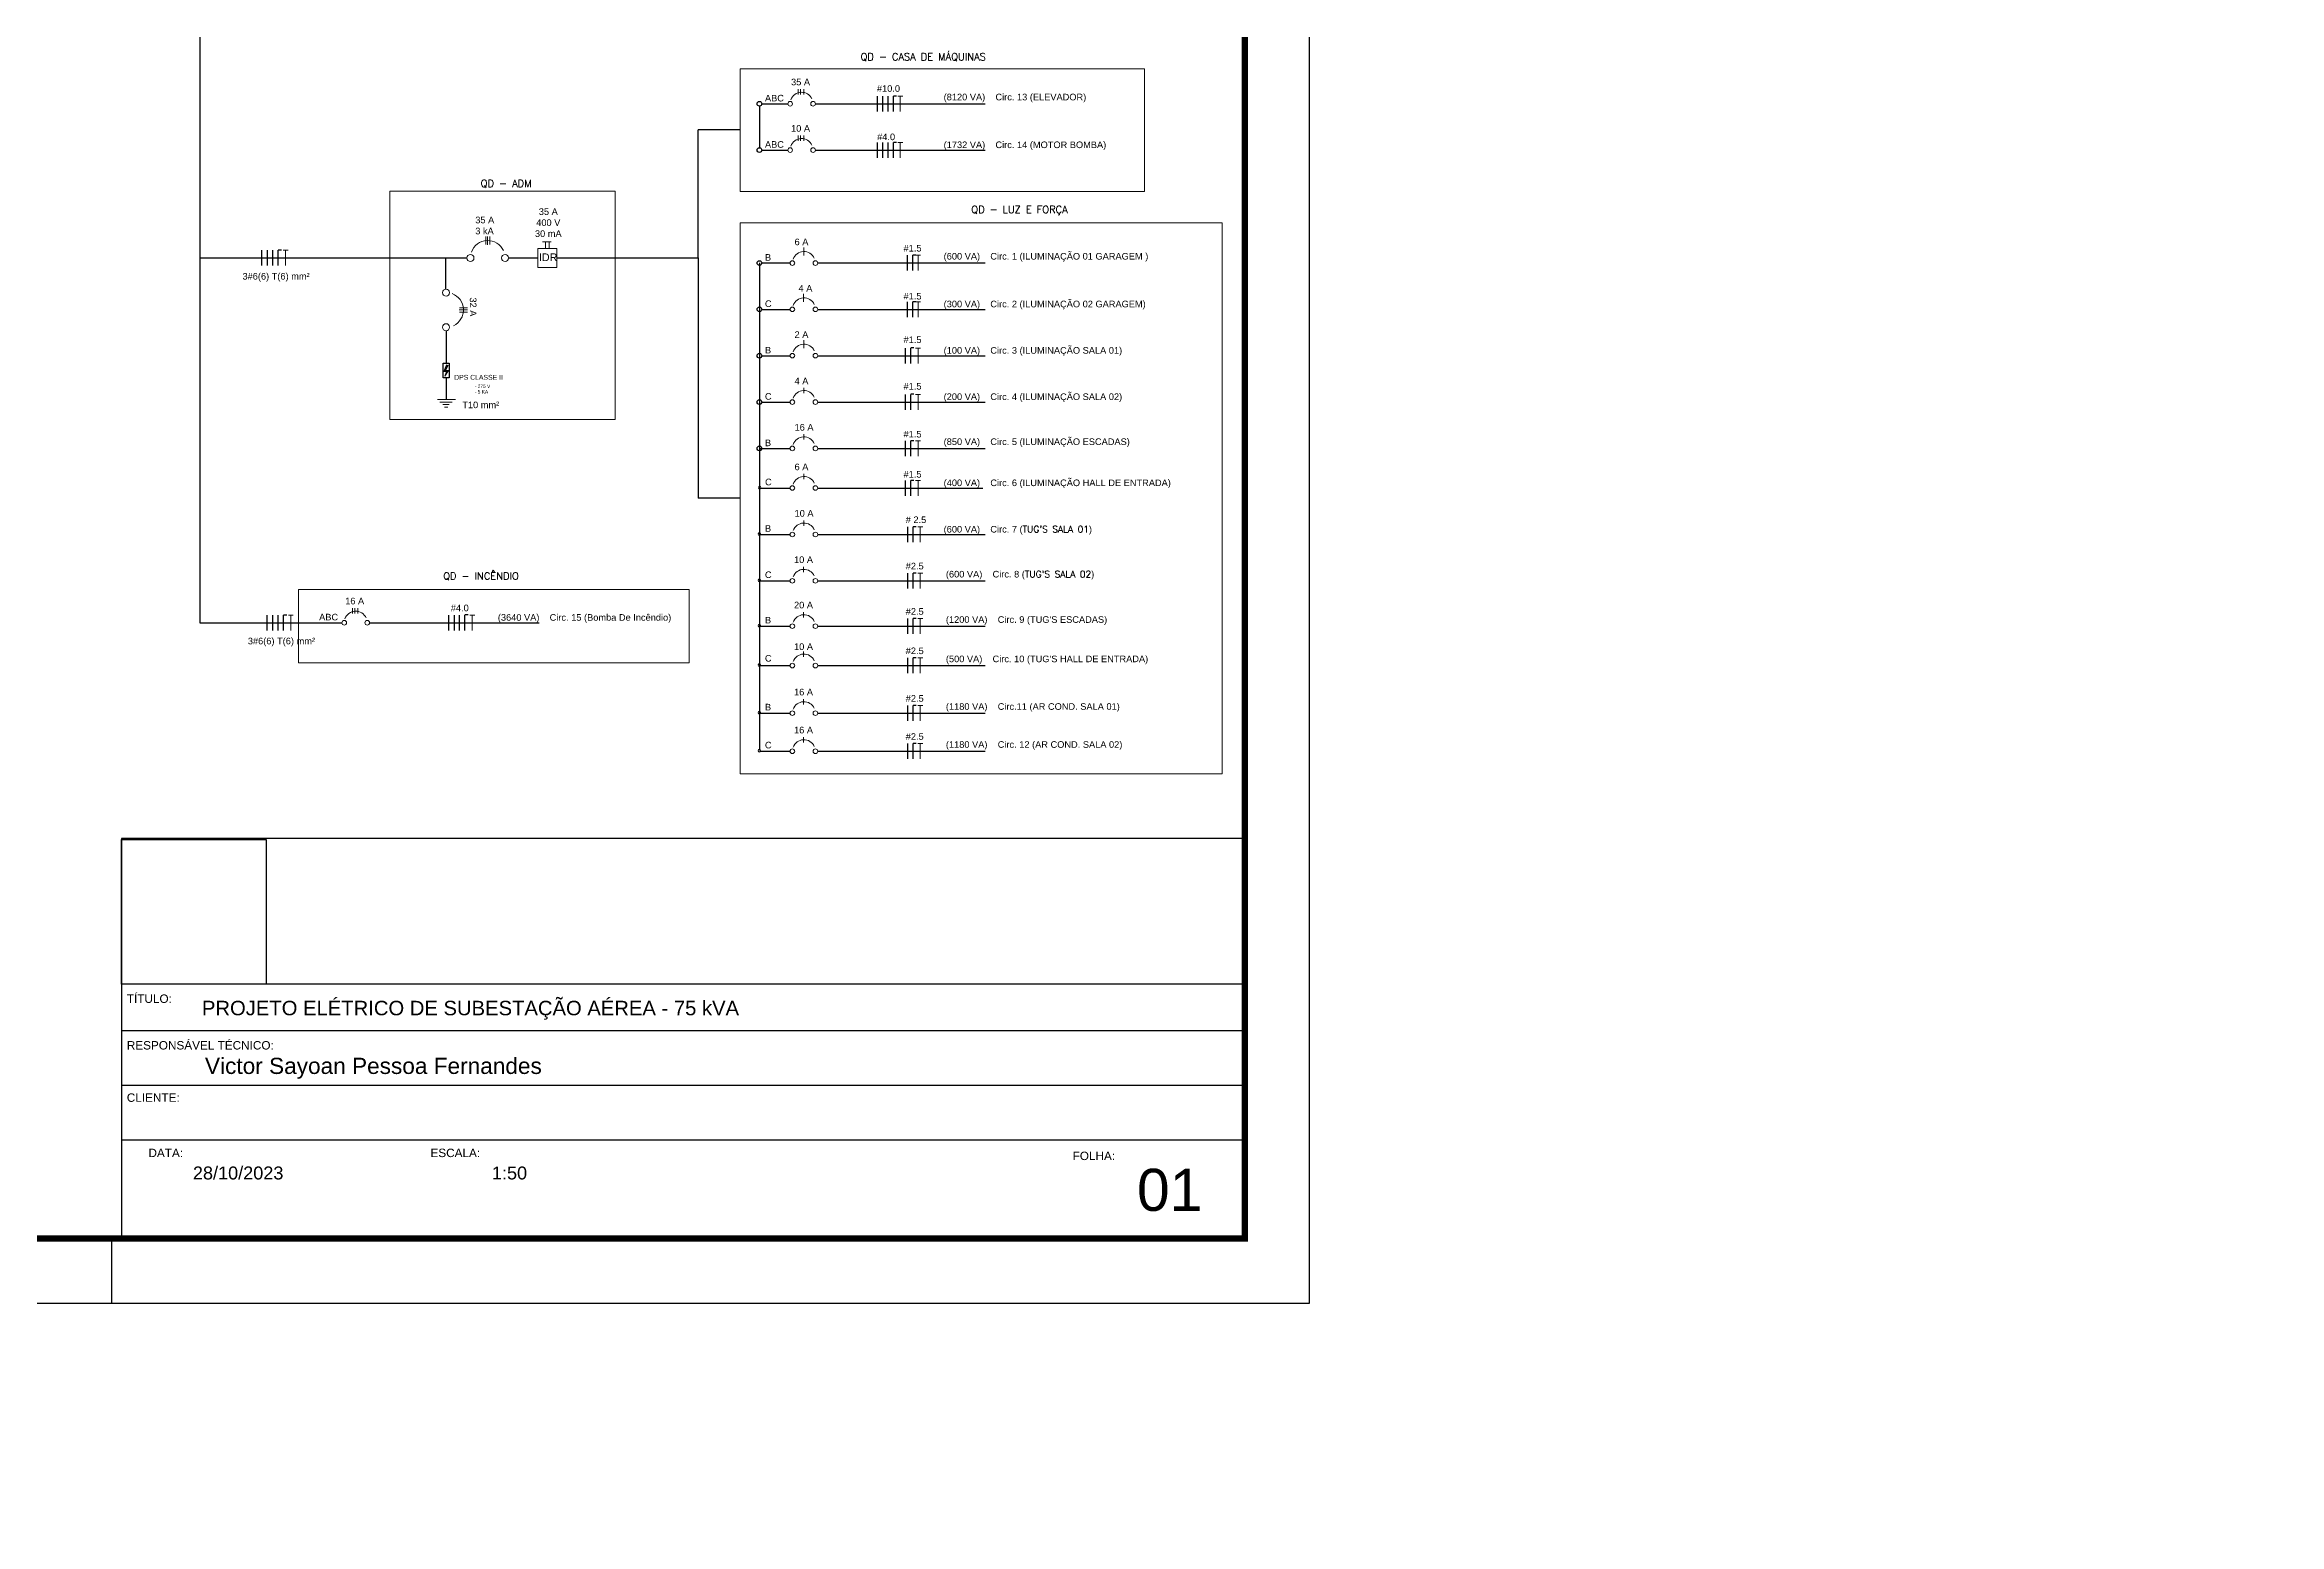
# Model space of a CAD drawing. Header units: metres. Extents: x 3162.2 to 3239.3, y 1435.1 to 1475.8.
# Drawn here: x 3208.42 to 3239.29, y 1435.13 to 1455.58 of the extents above; entities that cross this region are included whole.
import ezdxf

# ---------------------------------------------------------------- set-up
doc = ezdxf.new("R2010")
doc.units = ezdxf.units.M
for name, color, linetype in [('ARQ-FOLHA', 7, 'Continuous'), ('ARQUITETURA', 9, 'Continuous'), ('DIAGRAMA', 7, 'Continuous'), ('PDF3_0', 7, 'Continuous'), ('PDF3_COTA', 7, 'Continuous'), ('PDF3_DI-Barramento', 6, 'Continuous'), ('PDF3_DI-Disjuntor', 7, 'Continuous'), ('PDF3_DI-Textos do diagrama', 7, 'Continuous'), ('PDF3_DIAGRAMA', 7, 'Continuous'), ('PDF3_eletrodutos', 3, 'Continuous'), ('PDF3_Layout', 1, 'Continuous'), ('PDF3_Text', 7, 'Continuous')]:
    doc.layers.add(name, color=color, linetype=linetype)
for name, color, linetype, true_color in [('PDF2_Solid Fills', 7, 'Continuous', 0x636466), ('PDF6_Solid Fills', 7, 'Continuous', 0x00a5dd), ('PDF_Solid Fills', 7, 'Continuous', 0x636466)]:
    doc.layers.add(name, color=color, linetype=linetype, true_color=true_color)
doc.layers.add('TOMADAS', color=20, linetype='Continuous', lineweight=13)
doc.styles.add('arial', font='arial.ttf')
doc.styles.add('PDF Arial', font='arial.ttf')
doc.styles.add('ROMANS', font='romans.shx', dxfattribs={"height": 0.2})
picture_1 = doc.add_image_def('image1.png', size_in_pixel=(500, 500))

# ---------------------------------------------------------------- blocks, each defined once
blk = doc.blocks.new('FOLHA A2')
at = {"layer": 'ARQ-FOLHA'}
for p, q in [((594, -420), (594, 0)), ((409, -420), (409, -410)), ((0, -420), (594, -420))]:
    blk.add_line(p, q, dxfattribs=at)
at = {"layer": 'ARQ-FOLHA', "const_width": 1}
blk.add_lwpolyline([(25, -410), (584, -410), (584, -10), (25, -10), (25, -410)], dxfattribs=at)

msp = doc.modelspace()

# ---------------------------------------------------------------- hatches: boundary and pattern name
at = {"layer": 'PDF2_Solid Fills', "true_color": 0x00a5dd, "transparency": 33554559}
h = msp.add_hatch(color=142, dxfattribs=at)
h.paths.add_polyline_path([(3235.812, 1445.626), (3235.723, 1445.626), (3235.812, 1445.626)], flags=0)
h.paths.add_polyline_path([(3235.812, 1445.626), (3235.723, 1445.626), (3235.812, 1445.626)], flags=0)
h.paths.add_polyline_path([(3235.812, 1445.626), (3235.723, 1445.626), (3235.812, 1445.626)], flags=0)
at = {"layer": 'PDF6_Solid Fills', "transparency": 33554559}
h = msp.add_hatch(color=256, dxfattribs=at)
h.paths.add_polyline_path([(3238.045, 1445.41), (3237.956, 1445.41), (3238.045, 1445.41)], flags=0)
h.paths.add_polyline_path([(3238.045, 1445.41), (3237.956, 1445.41), (3238.045, 1445.41)], flags=0)
h.paths.add_polyline_path([(3238.045, 1445.41), (3237.956, 1445.41), (3238.045, 1445.41)], flags=0)
at = {"layer": 'PDF_Solid Fills', "true_color": 0x00a5dd, "transparency": 33554559}
h = msp.add_hatch(color=142, dxfattribs=at)
h.paths.add_polyline_path([(3239.291, 1435.131), (3239.114, 1435.131), (3239.291, 1435.131)], flags=0)
h.paths.add_polyline_path([(3239.291, 1435.131), (3239.114, 1435.131), (3239.291, 1435.131)], flags=0)
h.paths.add_polyline_path([(3239.291, 1435.131), (3239.114, 1435.131), (3239.291, 1435.131)], flags=0)

# ---------------------------------------------------------------- linework, layer by layer
for p, q in [((3217.448, 1452.632), (3217.448, 1454.401)), ((3218.027, 1454.401), (3217.448, 1454.401)), ((3214.828, 1452.632), (3215.232, 1452.632)), ((3215.496, 1452.632), (3217.448, 1452.632)), ((3217.448, 1452.632), (3217.448, 1449.311)), ((3213.965, 1451.627), (3213.965, 1451.177)), ((3218.027, 1449.311), (3217.448, 1449.311)), ((3210.564, 1447.591), (3212.526, 1447.591))]:
    msp.add_line(p, q)
at = {"layer": 'ARQ-FOLHA'}
for p, q in [((3224.998, 1444.608), (3209.479, 1444.608)), ((3209.479, 1444.608), (3209.479, 1439.08)), ((3224.998, 1442.596), (3209.479, 1442.596)), ((3224.998, 1441.952), (3209.479, 1441.952)), ((3224.998, 1441.196), (3209.479, 1441.196)), ((3224.998, 1440.441), (3209.479, 1440.441))]:
    msp.add_line(p, q, dxfattribs=at)
at = {"layer": 'DIAGRAMA', "linetype": 'ByBlock'}
msp.add_line((3210.564, 1465.787), (3210.564, 1447.591), dxfattribs=at)
at = {"layer": 'DIAGRAMA'}
msp.add_line((3210.564, 1452.632), (3214.253, 1452.632), dxfattribs=at)
at = {"layer": 'PDF3_0', "color": 5, "lineweight": 25}
for p, q in [((3220.186, 1454.869), (3220.144, 1454.869)), ((3220.144, 1454.658), (3220.144, 1454.869)), ((3220.186, 1454.229), (3220.144, 1454.229)), ((3220.144, 1454.017), (3220.144, 1454.229)), ((3211.689, 1452.738), (3211.646, 1452.738)), ((3211.646, 1452.526), (3211.646, 1452.738)), ((3220.454, 1452.669), (3220.412, 1452.669)), ((3220.412, 1452.457), (3220.412, 1452.669)), ((3220.454, 1452.028), (3220.412, 1452.028)), ((3220.412, 1451.816), (3220.412, 1452.028)), ((3220.428, 1451.388), (3220.386, 1451.388)), ((3220.386, 1451.175), (3220.386, 1451.387)), ((3220.428, 1450.748), (3220.386, 1450.748)), ((3220.386, 1450.535), (3220.386, 1450.747)), ((3220.428, 1450.107), (3220.386, 1450.107)), ((3220.386, 1449.894), (3220.386, 1450.106)), ((3220.428, 1449.558), (3220.386, 1449.558)), ((3220.386, 1449.345), (3220.386, 1449.557)), ((3220.458, 1448.917), (3220.416, 1448.917)), ((3220.416, 1448.704), (3220.416, 1448.916)), ((3220.458, 1448.277), (3220.416, 1448.277)), ((3220.416, 1448.064), (3220.416, 1448.275)), ((3211.763, 1447.697), (3211.72, 1447.697)), ((3211.72, 1447.485), (3211.72, 1447.697)), ((3214.269, 1447.698), (3214.226, 1447.698)), ((3214.226, 1447.485), (3214.226, 1447.697)), ((3220.458, 1447.65), (3220.416, 1447.65)), ((3220.416, 1447.437), (3220.416, 1447.649)), ((3220.458, 1447.106), (3220.416, 1447.106)), ((3220.416, 1446.893), (3220.416, 1447.105)), ((3220.458, 1446.448), (3220.416, 1446.448)), ((3220.416, 1446.235), (3220.416, 1446.447)), ((3220.458, 1445.922), (3220.416, 1445.922)), ((3220.416, 1445.709), (3220.416, 1445.921))]:
    msp.add_line(p, q, dxfattribs=at)
at = {"layer": 'PDF3_COTA', "lineweight": 25}
for p, q in [((3218.326, 1454.763), (3218.686, 1454.763)), ((3219.067, 1454.763), (3221.413, 1454.763)), ((3218.326, 1454.123), (3218.686, 1454.123)), ((3219.067, 1454.123), (3221.413, 1454.123)), ((3218.326, 1452.563), (3218.718, 1452.563)), ((3219.099, 1452.563), (3221.413, 1452.563)), ((3218.326, 1451.922), (3218.718, 1451.922)), ((3219.099, 1451.922), (3221.413, 1451.922)), ((3218.326, 1451.281), (3218.718, 1451.281)), ((3219.099, 1451.281), (3221.413, 1451.281)), ((3218.326, 1450.641), (3218.718, 1450.641)), ((3219.099, 1450.641), (3221.413, 1450.641)), ((3218.31, 1450), (3218.718, 1450)), ((3219.099, 1450), (3221.413, 1450)), ((3218.294, 1449.451), (3218.718, 1449.452)), ((3219.099, 1449.451), (3221.382, 1449.451)), ((3218.308, 1448.81), (3218.718, 1448.81)), ((3219.099, 1448.81), (3221.413, 1448.81)), ((3218.308, 1448.17), (3218.718, 1448.17)), ((3219.099, 1448.17), (3221.413, 1448.17)), ((3212.908, 1447.591), (3215.253, 1447.591)), ((3218.308, 1447.543), (3218.718, 1447.543)), ((3219.099, 1447.543), (3221.413, 1447.543)), ((3218.308, 1446.999), (3218.718, 1446.999)), ((3219.099, 1446.999), (3221.413, 1446.999)), ((3218.308, 1446.341), (3218.718, 1446.341)), ((3219.099, 1446.341), (3221.413, 1446.341)), ((3218.308, 1445.815), (3218.718, 1445.815)), ((3219.099, 1445.815), (3221.413, 1445.815))]:
    msp.add_line(p, q, dxfattribs=at)
for points in [[(3213.963, 1452.202), (3213.963, 1452.632)], [(3213.965, 1450.975), (3213.965, 1450.675)]]:
    msp.add_lwpolyline(points, dxfattribs=at)
for points in [[(3218.312, 1449.458, 1), (3218.28, 1449.458, 1)], [(3218.31, 1448.817, 1), (3218.278, 1448.817, 1)], [(3218.31, 1448.176, 1), (3218.278, 1448.176, 1)], [(3218.31, 1447.55, 1), (3218.278, 1447.55, 1)], [(3218.31, 1447.006, 1), (3218.278, 1447.006, 1)], [(3218.31, 1446.348, 1), (3218.278, 1446.348, 1)], [(3218.31, 1445.822, 1), (3218.278, 1445.822, 1)]]:
    msp.add_lwpolyline(points, format="xyb", close=True, dxfattribs=at)
for centre in [(3218.294, 1454.763), (3218.294, 1454.123), (3218.294, 1452.563), (3218.294, 1451.922), (3218.294, 1451.281), (3218.294, 1450.641), (3218.294, 1450)]:
    msp.add_circle(centre, 0.0318, dxfattribs=at)
at = {"layer": 'PDF3_DI-Barramento'}
msp.add_line((3218.294, 1454.732), (3218.294, 1454.155), dxfattribs=at)
at = {"layer": 'PDF3_DI-Barramento', "lineweight": 30}
msp.add_line((3218.294, 1452.563), (3218.294, 1445.838), dxfattribs=at)
at = {"layer": 'PDF3_DI-Disjuntor', "color": 1, "lineweight": 30}
msp.add_lwpolyline([(3213.924, 1451.177), (3214.007, 1451.177), (3214.007, 1450.975), (3213.924, 1450.975)], close=True, dxfattribs=at)
at = {"layer": 'PDF3_DI-Disjuntor', "transparency": 33554559}
for points in [[(3213.937, 1451.078), (3213.987, 1451.062), (3213.932, 1451.062)], [(3213.965, 1451.144), (3213.959, 1451.078), (3213.937, 1451.078)], [(3213.997, 1451.078), (3213.937, 1451.078), (3213.987, 1451.062)], [(3213.969, 1451.062), (3213.987, 1451.062), (3213.947, 1450.997)], [(3213.993, 1451.144), (3213.965, 1451.144), (3213.959, 1451.078)], [(3213.969, 1451.155), (3213.993, 1451.144), (3213.965, 1451.144)]]:
    msp.add_solid(points, dxfattribs=at)
at = {"layer": 'PDF3_DI-Textos do diagrama', "lineweight": 20}
msp.add_lwpolyline([(3213.993, 1451.144), (3213.959, 1451.078), (3213.997, 1451.078), (3213.947, 1450.997), (3213.969, 1451.062), (3213.932, 1451.062), (3213.969, 1451.155)], close=True, dxfattribs=at)
at = {"layer": 'PDF3_DIAGRAMA', "color": 1, "lineweight": 5}
for p, q in [((3218.829, 1454.89), (3218.829, 1454.964)), ((3218.863, 1454.89), (3218.863, 1454.964)), ((3218.906, 1454.893), (3218.906, 1454.967)), ((3218.829, 1454.25), (3218.829, 1454.324)), ((3218.863, 1454.25), (3218.863, 1454.324)), ((3218.906, 1454.252), (3218.906, 1454.326)), ((3215.298, 1452.857), (3215.417, 1452.857)), ((3215.338, 1452.764), (3215.338, 1452.857)), ((3215.391, 1452.764), (3215.391, 1452.857)), ((3215.232, 1452.764), (3215.232, 1452.499)), ((3215.496, 1452.764), (3215.232, 1452.764)), ((3215.496, 1452.764), (3215.496, 1452.499)), ((3215.496, 1452.499), (3215.232, 1452.499)), ((3218.908, 1450.762), (3218.908, 1450.837)), ((3218.908, 1450.122), (3218.908, 1450.196)), ((3218.908, 1449.574), (3218.908, 1449.649)), ((3218.908, 1448.932), (3218.908, 1449.006)), ((3218.901, 1448.291), (3218.901, 1448.365)), ((3212.67, 1447.718), (3212.67, 1447.792)), ((3212.703, 1447.718), (3212.703, 1447.792)), ((3212.746, 1447.72), (3212.746, 1447.794)), ((3218.901, 1447.664), (3218.901, 1447.739)), ((3218.901, 1447.121), (3218.901, 1447.195)), ((3218.901, 1446.462), (3218.901, 1446.536)), ((3218.901, 1445.937), (3218.901, 1446.011))]:
    msp.add_line(p, q, dxfattribs=at)
for points in [[(3214.514, 1452.817), (3214.514, 1452.928)], [(3214.539, 1452.814), (3214.539, 1452.928)], [(3214.57, 1452.817), (3214.57, 1452.928)], [(3218.908, 1452.664), (3218.908, 1452.778)], [(3214.147, 1451.916), (3214.261, 1451.916)], [(3214.15, 1451.941), (3214.261, 1451.941)], [(3218.901, 1452.024), (3218.901, 1452.138)], [(3214.15, 1451.885), (3214.261, 1451.885)], [(3218.908, 1451.384), (3218.908, 1451.498)]]:
    msp.add_lwpolyline(points, dxfattribs=at)
for centre, radius in [((3218.718, 1454.763), 0.0318), ((3219.035, 1454.763), 0.0318), ((3218.718, 1454.123), 0.0318), ((3219.035, 1454.123), 0.0318), ((3214.302, 1452.632), 0.0486), ((3214.78, 1452.632), 0.0486), ((3218.749, 1452.562), 0.0318), ((3219.067, 1452.562), 0.0318), ((3213.965, 1452.153), 0.0486), ((3218.749, 1451.922), 0.0318), ((3219.067, 1451.922), 0.0318), ((3213.965, 1451.675), 0.0486), ((3218.749, 1451.282), 0.0318), ((3219.067, 1451.282), 0.0318), ((3218.749, 1450.641), 0.0318), ((3219.067, 1450.641), 0.0318), ((3218.749, 1450), 0.0318), ((3219.067, 1450), 0.0318), ((3218.749, 1449.453), 0.0318), ((3219.067, 1449.453), 0.0318), ((3218.749, 1448.81), 0.0318), ((3219.067, 1448.81), 0.0318), ((3218.749, 1448.17), 0.0318), ((3219.067, 1448.17), 0.0318), ((3212.558, 1447.591), 0.0318), ((3212.876, 1447.591), 0.0318), ((3218.749, 1447.543), 0.0318), ((3219.067, 1447.543), 0.0318), ((3218.749, 1446.999), 0.0318), ((3219.067, 1446.999), 0.0318), ((3218.749, 1446.341), 0.0318), ((3219.067, 1446.341), 0.0318), ((3218.749, 1445.815), 0.0318), ((3219.067, 1445.815), 0.0318)]:
    msp.add_circle(centre, radius, dxfattribs=at)
for centre, radius, start, end in [((3218.876, 1454.763), 0.159, 25, 160), ((3218.876, 1454.123), 0.159, 25, 160), ((3214.541, 1452.632), 0.24, 25.0003, 159.9985), ((3218.908, 1452.562), 0.159, 25, 160), ((3213.965, 1451.914), 0.24, 295.0003, 69.9985), ((3218.908, 1451.922), 0.159, 25, 160), ((3218.908, 1451.282), 0.159, 25, 160), ((3218.908, 1450.641), 0.159, 25, 160), ((3218.908, 1450), 0.159, 25, 160), ((3218.908, 1449.453), 0.159, 25, 160), ((3218.908, 1448.81), 0.159, 25, 160), ((3218.908, 1448.17), 0.159, 25, 160), ((3212.717, 1447.591), 0.159, 25, 160), ((3218.908, 1447.543), 0.159, 25, 160), ((3218.908, 1446.999), 0.159, 25, 160), ((3218.908, 1446.341), 0.159, 25, 160), ((3218.908, 1445.815), 0.159, 25, 160)]:
    msp.add_arc(centre, radius, start, end, dxfattribs=at)
at = {"layer": 'PDF3_eletrodutos', "lineweight": 9}
for p, q in [((3220.206, 1454.869), (3220.274, 1454.869)), ((3220.24, 1454.658), (3220.24, 1454.869)), ((3220.206, 1454.229), (3220.274, 1454.229)), ((3220.24, 1454.017), (3220.24, 1454.229)), ((3211.713, 1452.738), (3211.781, 1452.738)), ((3211.747, 1452.526), (3211.747, 1452.738)), ((3220.452, 1452.669), (3220.52, 1452.669)), ((3220.486, 1452.457), (3220.486, 1452.669)), ((3220.452, 1452.028), (3220.52, 1452.028)), ((3220.486, 1451.816), (3220.486, 1452.028)), ((3220.452, 1451.387), (3220.52, 1451.387)), ((3220.486, 1451.175), (3220.486, 1451.387)), ((3220.452, 1450.747), (3220.52, 1450.747)), ((3220.486, 1450.535), (3220.486, 1450.747)), ((3220.452, 1450.106), (3220.52, 1450.106)), ((3220.486, 1449.894), (3220.486, 1450.106)), ((3220.452, 1449.557), (3220.52, 1449.557)), ((3220.486, 1449.345), (3220.486, 1449.557)), ((3220.482, 1448.916), (3220.55, 1448.916)), ((3220.516, 1448.704), (3220.516, 1448.916)), ((3220.482, 1448.275), (3220.55, 1448.275)), ((3220.516, 1448.064), (3220.516, 1448.275)), ((3211.787, 1447.697), (3211.854, 1447.697)), ((3211.82, 1447.485), (3211.82, 1447.697)), ((3214.293, 1447.697), (3214.36, 1447.697)), ((3214.327, 1447.485), (3214.327, 1447.697)), ((3220.482, 1447.649), (3220.55, 1447.649)), ((3220.516, 1447.437), (3220.516, 1447.649)), ((3220.482, 1447.105), (3220.55, 1447.105)), ((3220.516, 1446.893), (3220.516, 1447.105)), ((3220.482, 1446.447), (3220.55, 1446.447)), ((3220.516, 1446.235), (3220.516, 1446.447)), ((3220.482, 1445.921), (3220.55, 1445.921)), ((3220.516, 1445.709), (3220.516, 1445.921))]:
    msp.add_line(p, q, dxfattribs=at)
for points in [[(3213.848, 1450.675), (3214.094, 1450.675)], [(3213.88, 1450.641), (3214.051, 1450.641)], [(3213.922, 1450.608), (3214.009, 1450.608)], [(3213.943, 1450.572), (3213.987, 1450.572)]]:
    msp.add_lwpolyline(points, dxfattribs=at)
at = {"layer": 'PDF3_Layout', "lineweight": 25}
for p, q in [((3219.923, 1454.658), (3219.923, 1454.869)), ((3219.999, 1454.658), (3219.999, 1454.869)), ((3220.073, 1454.658), (3220.073, 1454.869)), ((3219.923, 1454.017), (3219.923, 1454.229)), ((3219.999, 1454.017), (3219.999, 1454.229)), ((3220.073, 1454.017), (3220.073, 1454.229)), ((3211.421, 1452.526), (3211.421, 1452.738)), ((3211.498, 1452.526), (3211.498, 1452.738)), ((3211.572, 1452.526), (3211.572, 1452.738)), ((3220.338, 1452.457), (3220.338, 1452.669)), ((3220.338, 1451.816), (3220.338, 1452.028)), ((3220.312, 1451.175), (3220.312, 1451.387)), ((3220.312, 1450.535), (3220.312, 1450.747)), ((3220.312, 1449.894), (3220.312, 1450.106)), ((3220.312, 1449.345), (3220.312, 1449.557)), ((3220.342, 1448.704), (3220.342, 1448.916)), ((3220.342, 1448.064), (3220.342, 1448.275)), ((3211.495, 1447.485), (3211.495, 1447.697)), ((3211.572, 1447.485), (3211.572, 1447.697)), ((3211.646, 1447.485), (3211.646, 1447.697)), ((3214.004, 1447.485), (3214.004, 1447.697)), ((3214.08, 1447.485), (3214.08, 1447.697)), ((3214.152, 1447.485), (3214.152, 1447.697)), ((3220.342, 1447.437), (3220.342, 1447.649)), ((3220.342, 1446.893), (3220.342, 1447.105)), ((3220.342, 1446.235), (3220.342, 1446.447)), ((3220.342, 1445.709), (3220.342, 1445.921))]:
    msp.add_line(p, q, dxfattribs=at)
at = {"layer": 'TOMADAS'}
for points in [[(3218.027, 1455.248), (3223.612, 1455.248), (3223.612, 1453.553), (3218.027, 1453.553)], [(3213.187, 1453.556), (3216.299, 1453.556), (3216.299, 1450.401), (3213.187, 1450.401)], [(3218.027, 1453.12), (3224.689, 1453.12), (3224.689, 1445.502), (3218.027, 1445.502)], [(3211.927, 1448.051), (3217.322, 1448.051), (3217.322, 1447.035), (3211.927, 1447.035)]]:
    msp.add_lwpolyline(points, close=True, dxfattribs=at)

# ---------------------------------------------------------------- block references
at = {"layer": 'ARQ-FOLHA', "xscale": 0.08944633452801547, "yscale": 0.08944633452801547, "zscale": 0.08944633452801547}
msp.add_blockref('FOLHA A2', (3172.762, 1475.753), dxfattribs=at)

# ---------------------------------------------------------------- texts
at = {"char_height": 0.1, "style": 'ROMANS'}
for s, width, insert, attachment_point in [('QD - CASA DE MÁQUINAS', 2.11915, (3219.691, 1455.463), 1), ('QD - LUZ E FORÇA', 3.48846, (3221.887, 1453.288), 5), ('QD - INCÊNDIO', 1.30612, (3213.925, 1448.287), 1)]:
    msp.add_mtext_dynamic_manual_height_columns(s, width=width, gutter_width=1, heights=[0], dxfattribs=dict(at, insert=insert, attachment_point=attachment_point))
at = {"layer": 'ARQ-FOLHA', "style": 'arial'}
for s, height, p in [('TÍTULO:', 0.1163, (3209.554, 1442.337)), ('PROJETO ELÉTRICO DE SUBESTAÇÃO AÉREA - 75 kVA', 0.2, (3210.592, 1442.166)), ('RESPONSÁVEL TÉCNICO:', 0.11628, (3209.554, 1441.693)), ('Victor Sayoan Pessoa Fernandes', 0.22362, (3210.634, 1441.355)), ('CLIENTE:', 0.1163, (3209.554, 1440.97)), ('DATA:', 0.1163, (3209.853, 1440.206)), ('ESCALA:', 0.1163, (3213.749, 1440.206)), ('FOLHA:', 0.1163, (3222.621, 1440.165)), ('28/10/2023', 0.1789, (3210.467, 1439.897)), ('1:50', 0.1789, (3214.598, 1439.897))]:
    msp.add_text(s, height=height, dxfattribs=at).set_placement(p)
msp.add_attdef('01', (3223.51, 1439.463), '01', height=0.5814, dxfattribs=at)
at = {"layer": 'ARQUITETURA', "insert": (3214.795, 1453.658), "char_height": 0.1, "attachment_point": 5, "style": 'ROMANS'}
msp.add_mtext_dynamic_manual_height_columns('QD - ADM', width=2.80881, gutter_width=1, heights=[0], dxfattribs=at)
at = {"layer": 'PDF3_DIAGRAMA', "color": 1, "lineweight": 5, "insert": (3215.375, 1452.589), "char_height": 0.1059, "width": 0.25415, "attachment_point": 8, "line_spacing_factor": 0.798, "style": 'arial'}
msp.add_mtext('IDR', dxfattribs=at)
at = {"layer": 'PDF3_Text', "style": 'PDF Arial'}
for s, insert, char_height, attachment_point in [('35 A', (3218.731, 1455.017), 0.0913, 7), ('#10.0', (3219.917, 1454.927), 0.0913, 7), ('ABC', (3218.37, 1454.794), 0.0913, 7), ('(8120 VA)    Circ. 13 (ELEVADOR)', (3220.839, 1454.783), 0.09129, 7), ('10 A', (3218.731, 1454.376), 0.0913, 7), ('ABC', (3218.37, 1454.154), 0.0913, 7), ('#4.0', (3219.92, 1454.259), 0.0913, 7), ('(1732 VA)    Circ. 14 (MOTOR BOMBA)', (3220.839, 1454.123), 0.09129, 7), ('35 A\\P3 kA^I', (3214.368, 1452.958), 0.0913, 7), ('35 A\\P400 V\\P30 mA', (3215.377, 1453.12), 0.0913, 5), ('6 A', (3218.779, 1452.807), 0.0913, 7), ('B', (3218.37, 1452.594), 0.0913, 7), ('#1.5', (3220.285, 1452.72), 0.0913, 7), ('(600 VA)    Circ. 1 (ILUMINAÇÃO 01 GARAGEM )', (3220.839, 1452.582), 0.09129, 7), ('3#6(6) T(6) mm²', (3211.152, 1452.306), 0.09129, 7), ('4 A', (3218.834, 1452.167), 0.0913, 7), ('C', (3218.37, 1451.953), 0.0913, 7), ('#1.5', (3220.285, 1452.057), 0.0913, 7), ('(300 VA)    Circ. 2 (ILUMINAÇÃO 02 GARAGEM)', (3220.839, 1451.922), 0.09129, 7), ('2 A', (3218.779, 1451.527), 0.0913, 7), ('B', (3218.37, 1451.312), 0.0913, 7), ('#1.5', (3220.285, 1451.455), 0.0913, 7), ('(100 VA)    Circ. 3 (ILUMINAÇÃO SALA 01)', (3220.839, 1451.281), 0.09129, 7), ('DPS CLASSE II', (3214.078, 1450.948), 0.06753, 7), ('4 A', (3218.779, 1450.886), 0.0913, 7), ('- 275 V', (3214.362, 1450.835), 0.0473, 7), ('- 5 KA', (3214.362, 1450.758), 0.0473, 7), ('C', (3218.37, 1450.672), 0.0913, 7), ('#1.5', (3220.285, 1450.812), 0.0913, 7), ('(200 VA)    Circ. 4 (ILUMINAÇÃO SALA 02)', (3220.839, 1450.641), 0.09129, 7), ('T10 mm²', (3214.189, 1450.555), 0.0913, 7), ('B', (3218.37, 1450.031), 0.0913, 7), ('16 A', (3218.779, 1450.245), 0.0913, 7), ('#1.5', (3220.285, 1450.15), 0.0913, 7), ('(850 VA)    Circ. 5 (ILUMINAÇÃO ESCADAS)', (3220.839, 1450.019), 0.09129, 7), ('6 A', (3218.779, 1449.698), 0.0913, 7), ('C', (3218.372, 1449.489), 0.0913, 7), ('#1.5', (3220.285, 1449.596), 0.0913, 7), ('(400 VA)    Circ. 6 (ILUMINAÇÃO HALL DE ENTRADA)', (3220.839, 1449.451), 0.09129, 7), ('10 A', (3218.779, 1449.056), 0.0913, 7), ('B', (3218.37, 1448.848), 0.0913, 7), ('# 2.5', (3220.315, 1448.967), 0.0913, 7), ('10 A', (3218.772, 1448.415), 0.0913, 7), ('C', (3218.37, 1448.207), 0.0913, 7), ('#2.5', (3220.315, 1448.327), 0.0913, 7), ('16 A', (3212.571, 1447.844), 0.0913, 7), ('ABC', (3212.211, 1447.622), 0.0913, 7), ('#4.0', (3214.03, 1447.748), 0.0913, 7), ('(3640 VA)    Circ. 15 (Bomba De Incêndio)', (3214.68, 1447.591), 0.09129, 7), ('B', (3218.37, 1447.581), 0.0913, 7), ('20 A', (3218.772, 1447.788), 0.0913, 7), ('#2.5', (3220.315, 1447.7), 0.0913, 7), ("(1200 VA)    Circ. 9 (TUG'S ESCADAS)", (3220.87, 1447.562), 0.09129, 7), ('3#6(6) T(6) mm²', (3211.226, 1447.265), 0.09129, 7), ('10 A', (3218.772, 1447.213), 0.0913, 7), ('C', (3218.37, 1447.053), 0.0913, 7), ('#2.5', (3220.315, 1447.156), 0.0913, 7), ("(500 VA)    Circ. 10 (TUG'S HALL DE ENTRADA)", (3220.87, 1447.018), 0.09129, 7), ('16 A', (3218.772, 1446.586), 0.0913, 7), ('B', (3218.37, 1446.379), 0.0913, 7), ('#2.5', (3220.315, 1446.498), 0.0913, 7), ('(1180 VA)    Circ.11 (AR COND. SALA 01)', (3220.87, 1446.36), 0.09129, 7), ('16 A', (3218.772, 1446.061), 0.0913, 7), ('#2.5', (3220.315, 1445.972), 0.0913, 7), ('C', (3218.37, 1445.853), 0.0913, 7), ('(1180 VA)    Circ. 12 (AR COND. SALA 02)', (3220.87, 1445.835), 0.09129, 7)]:
    msp.add_mtext(s, dxfattribs=dict(at, insert=insert, char_height=char_height, attachment_point=attachment_point))
at = {"layer": 'PDF3_Text', "insert": (3214.292, 1452.087), "char_height": 0.0913, "attachment_point": 7, "rotation": 270, "style": 'PDF Arial'}
msp.add_mtext('32 A', dxfattribs=at)
at = {"layer": 'PDF3_Text', "char_height": 0.09129, "attachment_point": 7, "style": 'PDF Arial'}
for s, insert, width in [("(600 VA)    Circ. 7 ({\\Fromand|c0;TUG'S SALA 01})", (3220.839, 1448.81), 3.50889), ("(600 VA)    Circ. 8 ({\\Fromand|c0;TUG'S SALA 02})", (3220.87, 1448.189), 3.67683)]:
    msp.add_mtext(s, dxfattribs=dict(at, insert=insert, width=width))

# ---------------------------------------------------------------- pictures from other files: only their frames are drawn
image = msp.add_image(picture_1, insert=(3209.479, 1442.596), size_in_units=(1.999, 1.999))
image.dxf.flags = 7

doc.saveas('drawing.dxf')
